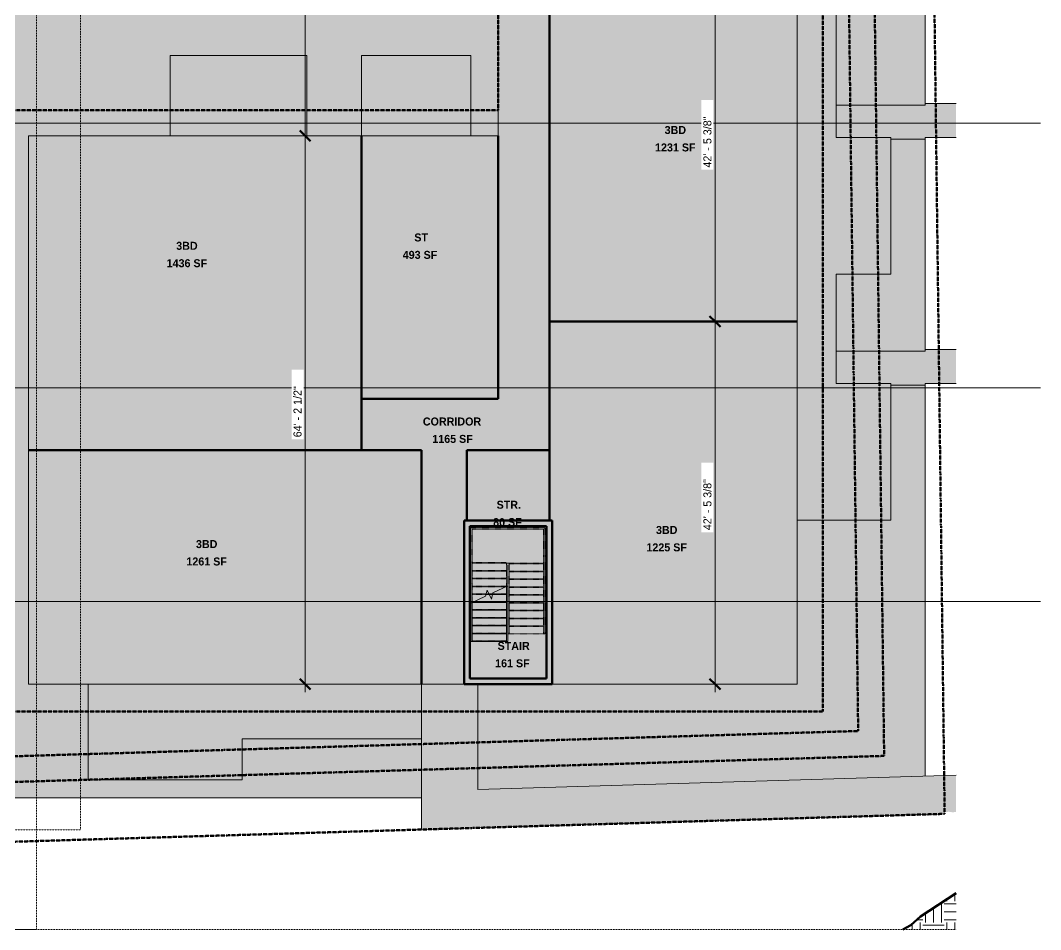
# Model space of a CAD drawing. Header units: inches. Extents: x -4294 to -464, y 9706 to 12475.
# Drawn here: x -1898 to -464, y 9706 to 10983 of the extents above; entities that cross this region are included whole.
import ezdxf

# ---------------------------------------------------------------- set-up
doc = ezdxf.new("R2010")
doc.units = ezdxf.units.IN
doc.header["$MEASUREMENT"] = 0
for name, pattern in [('Aligning Line 1_8_', [0.25, 0.125, -0.125]), ('Double Dash 3_8_', [1, 0.375, -0.125, 0.125, -0.125, 0.125, -0.125]), ('Grid Line 1_2_', [0.875, 0.5, -0.125, 0.125, -0.125]), ('Overhead 1_16_', [0.101562, 0.0625, -0.039062])]:
    doc.linetypes.add(name, pattern=pattern)
for name, color, linetype, lineweight in [('0-1', 7, 'Continuous', 5), ('0-5', 147, 'Aligning Line 1_8_', 9), ('A-ANNO-DIMS', 211, 'Continuous', 9), ('A-ANNO-DIMS-120', 211, 'Continuous', 9), ('A-AREA-1', 213, 'Continuous', 70), ('A-AREA-IDEN', 2, 'Continuous', 9), ('A-AREA-PATT-1', 50, 'Continuous', 9), ('A-FLOR-1', 10, 'Continuous', 5), ('A-FLOR-2', 133, 'Continuous', 13), ('A-FLOR-PATT-1', 31, 'Continuous', 9), ('A-WALL-1', 23, 'Continuous', 13), ('A-WALL-2', 253, 'Continuous', 50), ('C-PROP-LINE', 91, 'Double Dash 3_8_', 50), ('C-PROP-LINE-1', 250, 'Double Dash 3_8_', 50), ('C-TOPO', 7, 'Continuous', 9), ('C-TOPO-1', 251, 'Continuous', 9), ('C-TOPO-2', 250, 'Continuous', 50), ('G-ANNO-SYMB', 111, 'Aligning Line 1_8_', 9), ('G-ANNO-SYMB-1', 147, 'Aligning Line 1_8_', 9), ('S-GRID-1', 1, 'Grid Line 1_2_', 9), ('S-STRS-1', 8, 'Continuous', 9), ('S-STRS-2', 55, 'Continuous', 5), ('S-STRS-3', 53, 'Continuous', 9), ('S-STRS-4', 53, 'Overhead 1_16_', 9), ('S-STRS-MBND-1', 53, 'Overhead 1_16_', 9), ('S-STRS-MBND-2', 53, 'Continuous', 9)]:
    doc.layers.add(name, color=color, linetype=linetype, lineweight=lineweight)
doc.layers.add('A-AREA-PATT-2', color=7, linetype='Continuous', lineweight=9, transparency=1)
doc.layers.add('A-AREA-PATT-3', color=50, linetype='Continuous', lineweight=9, transparency=1)
doc.styles.add('Century Gothic', font='ufonts.com_century-gothic.ttf', dxfattribs={"height": 11.25})
doc.styles.add('Century Gothic_B', font='GOTHICB.TTF', dxfattribs={"height": 11.25})
doc.dimstyles.new('OD__1_8__Tol__', dxfattribs={"dimscale": 12, "dimtxt": 11.746893, "dimasz": 1.25, "dimexe": 0.9375, "dimexo": 0.625, "dimgap": 0.15625, "dimtad": 1, "dimdec": 3, "dimrnd": 0.125, "dimzin": 3, "dimdsep": 46, "dimlunit": 4, "dimtxsty": 'Century Gothic', "dimblk1": 'OBLIQUE', "dimblk2": 'OBLIQUE', "dimsah": 1, "dimcen": 0.09, "dimdle": 0.9375, "dimazin": 0, "dimtfac": 1, "dimtdec": 4, "dimtix": 1, "dimtmove": 0, "dimatfit": 3, "dimfxl": 1, "dimtvp": 1, "dimtfill": 1, "dimfrac": 2, "dimtolj": 1, "dimtzin": 0, "dimarcsym": 2})

# ---------------------------------------------------------------- blocks, each defined once
blk = doc.blocks.new('CTR - 2nd Phase_rvt-1-FLOOR PLAN - 1ST FLOOR')
at = {"layer": 'A-AREA-PATT-1'}
for points in [[(-1042.2, 10560.4), (-806.7, 10560.4), (-806.7, 11069.8), (-1154.7, 11069.8), (-1154.7, 10560.4)], [(-1870.5, 10379.8), (-1418.7, 10379.8), (-1418.7, 10821.5), (-1886.7, 10821.5), (-1886.7, 10379.8)], [(-1418.7, 10451.8), (-1226.7, 10451.8), (-1226.7, 10821.5), (-1418.7, 10821.5)], [(-1024.1, 10051), (-806.7, 10051), (-806.7, 10560.4), (-1154.7, 10560.4), (-1154.7, 10281), (-1150.7, 10281), (-1150.7, 10051), (-1145.6, 10051)], [(-1586.7, 10051), (-1334.3, 10051), (-1334.3, 10379.8), (-1886.7, 10379.8), (-1886.7, 10051), (-1732.9, 10051)]]:
    blk.add_hatch(color=256, dxfattribs=at).paths.add_polyline_path(points, flags=0)
at = {"layer": 'A-AREA-PATT-2'}
blk.add_hatch(color=256, dxfattribs=at).paths.add_polyline_path([(-1158.7, 10281), (-1154.7, 10281), (-1154.7, 10379.8), (-1270.7, 10379.8), (-1270.7, 10281), (-1244.6, 10281)], flags=0)
h = blk.add_hatch(color=256, dxfattribs=at)
h.paths.add_polyline_path([(-1210.3, 10059), (-1158.7, 10059), (-1158.7, 10273), (-1266.7, 10273), (-1266.7, 10059), (-1216.4, 10059)], flags=0)
h.paths.add_polyline_path([(-1262.8, 10110.8), (-1265.2, 10110.8), (-1265.2, 10164.7), (-1244.3, 10174.4), (-1242.1, 10183.2), (-1236.2, 10170.4), (-1234.1, 10179.2), (-1213.2, 10188.9), (-1213.2, 10110.8), (-1255.5, 10110.8)], flags=0)
at = {"layer": 'A-AREA-PATT-3'}
blk.add_hatch(color=256, dxfattribs=at).paths.add_polyline_path([(-1334.3, 10051), (-1274.7, 10051), (-1274.7, 10281), (-1270.7, 10281), (-1270.7, 10379.8), (-1154.7, 10379.8), (-1154.7, 11719), (-1270.7, 11719), (-1270.7, 11858.6), (-1274.7, 11858.6), (-1274.7, 11896.6), (-1350.3, 11896.6), (-1350.3, 11719), (-1466.7, 11719), (-1466.7, 11647), (-1322.7, 11647), (-1322.7, 11582.6), (-1226.7, 11582.6), (-1226.7, 10451.8), (-1418.7, 10451.8), (-1418.7, 10379.8), (-1334.3, 10379.8), (-1334.3, 10059)], flags=0)
at = {"layer": 'A-FLOR-1'}
h = blk.add_hatch(color=256, dxfattribs=at)
h.paths.add_polyline_path([(-1941.2, 9897.4), (-1933.3, 9897.4), (-1933.3, 12087.2), (-1886.7, 12087.2), (-1886.7, 12088.6), (-1941.2, 12088.6), (-1941.2, 10038.3)], flags=0)
h.paths.add_polyline_path([(-674.9, 10470.9), (-626.7, 10470.9), (-626.7, 10473.4), (-583.1, 10473.4), (-583.1, 10521.1), (-626.7, 10521.1), (-626.7, 10518.6), (-751.7, 10518.6), (-751.7, 10473.4), (-674.9, 10473.4)], flags=0)
h.paths.add_polyline_path([(-674.9, 10816.5), (-626.7, 10816.5), (-626.7, 10819), (-583.1, 10819), (-583.1, 10866.7), (-626.7, 10866.7), (-626.7, 10864.2), (-751.7, 10864.2), (-751.7, 10819), (-674.9, 10819)], flags=0)
h.paths.add_polyline_path([(-674.9, 11258.2), (-626.7, 11258.2), (-626.7, 11260.7), (-583.1, 11260.7), (-583.1, 11308.2), (-626.7, 11308.2), (-626.7, 11305.7), (-751.7, 11305.7), (-751.7, 11260.4), (-674.9, 11260.4)], flags=0)
h.paths.add_polyline_path([(-626.7, 11576.9), (-626.7, 11579.4), (-583.1, 11579.4), (-583.1, 11626.9), (-626.7, 11626.9), (-626.7, 11624.4), (-751.7, 11624.4), (-751.7, 11576.9), (-737.3, 11576.9)], flags=0)
h.paths.add_polyline_path([(-626.7, 12087.2), (-626.7, 12088.6), (-806.7, 12088.6), (-806.7, 12087.2), (-682.7, 12087.2)], flags=0)
h.paths.add_polyline_path([(-1424.7, 12088.6), (-1150.7, 12088.6), (-1150.7, 12136.6), (-1214.7, 12136.6), (-1214.7, 12160.6), (-1424.7, 12160.6), (-1424.7, 12114.2)], flags=0)
at = {"layer": 'A-FLOR-PATT-1'}
h = blk.add_hatch(dxfattribs=at)
h.set_pattern_fill('FP_1', color=256, style=0, pattern_type=2)
h.set_pattern_definition([(180, (-1614.513, 9909.789), (-5e-16, -4), []), (270, (-1614.513, 9909.789), (8, -8), [4, -28]), (270, (-1630.513, 9905.789), (8, -8), [4, -28])])
h.paths.add_polyline_path([(-1586.7, 9916.4), (-1586.7, 9974.2), (-1334.3, 9974.2), (-1334.3, 10051), (-1802.7, 10051), (-1802.7, 9916.4)], flags=0)
h.paths.add_polyline_path([(-780, 10281.4), (-674.9, 10281.4), (-674.9, 10473.4), (-751.7, 10473.4), (-751.7, 10627), (-674.9, 10627), (-674.9, 10819), (-751.7, 10819), (-751.7, 11068.4), (-674.9, 11068.4), (-674.9, 11260.4), (-751.7, 11260.4), (-751.7, 11627.2), (-674.9, 11627.2), (-674.9, 11819.2), (-806.7, 11819.2), (-806.7, 10281.4), (-790.2, 10281.4)], flags=0)
h.paths.add_polyline_path([(-1265.1, 10821.5), (-1265.1, 10934.2), (-1418.7, 10934.2), (-1418.7, 10821.5)], flags=0)
h.paths.add_polyline_path([(-1687.5, 10821.5), (-1495.5, 10821.5), (-1495.5, 10934.2), (-1687.5, 10934.2)], flags=0)
h.paths.add_polyline_path([(-1465.1, 11164.6), (-1322.7, 11164.6), (-1322.7, 11277.3), (-1514.7, 11277.3), (-1514.7, 11164.6)], flags=0)
h.paths.add_polyline_path([(-1685.6, 12088.6), (-1551.9, 12088.6), (-1551.9, 12220.4), (-1743.9, 12220.4), (-1743.9, 12143.6), (-1791.9, 12143.6), (-1791.9, 12088.6)], flags=0)
h.paths.add_polyline_path([(-682.7, 12088.6), (-682.7, 12220.4), (-874.7, 12220.4), (-874.7, 12088.6), (-806.7, 12088.6)], flags=0)
h = blk.add_hatch(dxfattribs=at)
h.set_pattern_fill('FP_2', color=256, style=0, pattern_type=2)
h.set_pattern_definition([(0, (0, 0), (19.2, 4.8), [1.584, -12.816, 1.584, -12.816, -76.8]), (0, (0, 0), (19.2, 4.8), [-28.8, 1.584, -27.216, 1.584, -12.816, -33.6]), (0, (0, 0), (19.2, 4.8), [-72, 1.584, -8.016, 1.584, -22.416]), (120, (7.2, 2.4), (-13.756922, 14.2276878), [1.584, -12.816, 1.584, -12.816, -76.8]), (120, (7.2, 2.4), (-13.756922, 14.2276878), [-28.8, 1.584, -27.216, 1.584, -12.816, -33.6]), (120, (7.2, 2.4), (-13.756922, 14.2276878), [-72, 1.584, -8.016, 1.584, -22.416]), (240, (9.6, 12), (-5.443078, -19.0276878), [1.584, -12.816, 1.584, -12.816, -76.8]), (240, (9.6, 12), (-5.443078, -19.0276878), [-28.8, 1.584, -27.216, 1.584, -12.816, -33.6]), (240, (9.6, 12), (-5.443078, -19.0276878), [-72, 1.584, -8.016, 1.584, -22.416])])
h.paths.add_polyline_path([(-1724.6, 9891.2), (-1334.3, 9891.2), (-1334.3, 9974.2), (-1586.7, 9974.2), (-1586.7, 9916.4), (-1802.7, 9916.4), (-1802.7, 10051), (-1886.7, 10051), (-1886.7, 10821.5), (-1687.5, 10821.5), (-1687.5, 10934.2), (-1495.5, 10934.2), (-1495.5, 10821.5), (-1418.7, 10821.5), (-1418.7, 10934.2), (-1265.1, 10934.2), (-1265.1, 10821.5), (-1226.7, 10821.5), (-1226.7, 11277.3), (-1322.7, 11277.3), (-1322.7, 11164.6), (-1514.7, 11164.6), (-1514.7, 11277.3), (-1886.7, 11277.3), (-1886.7, 12087.2), (-1933.3, 12087.2), (-1933.3, 9891.2), (-1906.2, 9891.2)], flags=0)
h.paths.add_polyline_path([(-1255.5, 9903.1), (-626.7, 9922), (-626.7, 10470.9), (-674.9, 10470.9), (-674.9, 10281.4), (-806.7, 10281.4), (-806.7, 10051), (-1255.5, 10051), (-1255.5, 9923.4)], flags=0)
h.paths.add_polyline_path([(-626.7, 10518.6), (-626.7, 10816.5), (-674.9, 10816.5), (-674.9, 10627), (-751.7, 10627), (-751.7, 10518.6), (-629.6, 10518.6)], flags=0)
h.paths.add_polyline_path([(-626.7, 10864.2), (-626.7, 11258.2), (-674.9, 11258.2), (-674.9, 11068.4), (-751.7, 11068.4), (-751.7, 10864.2), (-628.5, 10864.2)], flags=0)
h.paths.add_polyline_path([(-626.7, 11305.7), (-626.7, 11576.9), (-751.7, 11576.9), (-751.7, 11305.7), (-670.1, 11305.7)], flags=0)
h.paths.add_polyline_path([(-626.7, 11624.4), (-626.7, 12087.2), (-806.7, 12087.2), (-806.7, 11819.2), (-674.9, 11819.2), (-674.9, 11627.2), (-751.7, 11627.2), (-751.7, 11624.4), (-673, 11624.4)], flags=0)
h = blk.add_hatch(dxfattribs=at)
h.set_pattern_fill('FP_6', color=256, style=0, pattern_type=2)
h.set_pattern_definition([(50, (0, 0), (34.4287, -3.01202), [3.6, -39.6]), (355, (0, 0), (-6.6596, 36.10481), [2.88, -31.68]), (100.451, (2.87, -0.25), (27.76876, 33.0931), [3.06, -33.655]), (46.184, (0, 9.6), (51.22752, -7.94535), [5.4, -59.4]), (96.636, (4.27, 8.94), (44.86319, 46.7577), [4.589, -50.482]), (351.184, (0, 9.6), (44.86417, 46.75745), [4.32, -47.52]), (21, (4.8, 7.2), (28.65176, -19.325734), [3.6, -39.6]), (326, (4.8, 7.2), (11.67934, 34.80662), [2.88, -31.68]), (71.451, (7.188, 5.59), (40.33096, 15.48132), [3.06, -33.655]), (37.5, (0, 0), (0.583112, 15.978979), [1.584, -29.712, 1.584, -30.576, -31.8]), (37.5, (0, 0), (0.583112, 15.978979), [-63.456, 1.584, -30.216]), (7.5, (0, 0), (12.62689, 18.932107), [1.584, -16.752, 1.584, -28.992, -12.12]), (7.5, (0, 0), (12.62689, 18.932107), [-48.912, 1.584, -10.536]), (327.5, (-10.704, 0), (25.622992, -1.0828), [1.584, -10.416, 1.584, -35.856, -49.68]), (327.5, (-10.704, 0), (25.622992, -1.0828), [-49.44, 1.584, -48.096]), (317.5, (-15.504, 0), (27.99243, 4.80496), [1.584, -14.016, 1.584, -23.28, -35.28]), (317.5, (-15.504, 0), (27.99243, 4.80496), [-40.464, 1.584, -33.696])])
h.paths.add_polyline_path([(-1334.3, 9846.7), (-609.1, 9868.5), (-593.9, 9871.8), (-587.4, 9870.9), (-583.1, 9871.7), (-583.1, 9923.3), (-1255.5, 9903.1), (-1255.5, 10051), (-1334.3, 10051), (-1334.3, 9849)], flags=0)
at = {"layer": 'A-WALL-1'}
for points in [[(-1266.7, 10059), (-1266.7, 10281), (-1274.7, 10281), (-1274.7, 10059)], [(-1255.5, 10273), (-1150.7, 10273), (-1150.7, 10281), (-1266.7, 10281), (-1266.7, 10273)], [(-1158.7, 10059), (-1150.7, 10059), (-1150.7, 10273), (-1158.7, 10273), (-1158.7, 10126.1)], [(-1266.7, 10051), (-1150.7, 10051), (-1150.7, 10059), (-1274.7, 10059), (-1274.7, 10051)]]:
    blk.add_hatch(color=256, dxfattribs=at).paths.add_polyline_path(points, flags=0)
at = {"layer": 'S-STRS-1'}
blk.add_hatch(color=256, dxfattribs=at).paths.add_polyline_path([(-1265.2, 10110.8), (-1263.2, 10110.8), (-1263.2, 10165.6), (-1265.2, 10164.7), (-1265.2, 10121.8)], flags=0)
at = {"layer": 'S-STRS-2'}
h = blk.add_hatch(color=256, dxfattribs=at)
h.paths.add_polyline_path([(-1215.2, 10176.8), (-1215.2, 10187.8), (-1215.6, 10187.8), (-1234.1, 10179.2), (-1234.6, 10176.8), (-1234.1, 10176.8)], flags=0)
h.paths.add_polyline_path([(-1243.7, 10176.8), (-1239.2, 10176.8), (-1242.1, 10183.2)], flags=0)
for points in [[(-1215.2, 10187.8), (-1215.2, 10188), (-1215.6, 10187.8)], [(-1213.2, 10110.8), (-1213.2, 10188.9), (-1215.2, 10188), (-1215.2, 10110.8)], [(-1215.2, 10154.8), (-1215.2, 10165.8), (-1262.8, 10165.8), (-1263.2, 10165.6), (-1263.2, 10154.8), (-1244.6, 10154.8)], [(-1215.2, 10165.8), (-1215.2, 10176.8), (-1234.6, 10176.8), (-1236.2, 10170.4), (-1239.2, 10176.8), (-1243.7, 10176.8), (-1244.3, 10174.4), (-1262.8, 10165.8), (-1236.2, 10165.8)], [(-1244.6, 10143.8), (-1215.2, 10143.8), (-1215.2, 10154.8), (-1263.2, 10154.8), (-1263.2, 10143.8), (-1255.5, 10143.8)], [(-1244.6, 10132.8), (-1215.2, 10132.8), (-1215.2, 10143.8), (-1263.2, 10143.8), (-1263.2, 10132.8), (-1255.5, 10132.8)], [(-1244.6, 10121.8), (-1215.2, 10121.8), (-1215.2, 10132.8), (-1263.2, 10132.8), (-1263.2, 10121.8), (-1255.5, 10121.8)], [(-1255.5, 10110.8), (-1215.2, 10110.8), (-1215.2, 10121.8), (-1263.2, 10121.8), (-1263.2, 10110.8), (-1262.8, 10110.8)]]:
    blk.add_hatch(color=256, dxfattribs=at).paths.add_polyline_path(points, flags=0)
at = {"layer": 'A-AREA-1'}
for p, q in [((-1154.7, 10480.6), (-1154.7, 11032.6)), ((-1418.7, 10379.8), (-1418.7, 10821.5)), ((-1226.7, 10821.5), (-1226.7, 10451.8)), ((-806.7, 10560.4), (-1154.7, 10560.4)), ((-1154.7, 10281), (-1154.7, 10480.6)), ((-1226.7, 10451.8), (-1418.7, 10451.8)), ((-1886.7, 10379.8), (-1334.3, 10379.8)), ((-1334.3, 10379.8), (-1334.3, 10051)), ((-1270.7, 10281), (-1270.7, 10379.8)), ((-1270.7, 10379.8), (-1154.7, 10379.8))]:
    blk.add_line(p, q, dxfattribs=at)
at = {"layer": 'A-FLOR-2'}
for p, q in [((-806.7, 11819.2), (-806.7, 10281.4)), ((-1226.7, 10821.5), (-1226.7, 11277.3)), ((-626.7, 10864.2), (-626.7, 11258.2)), ((-751.7, 10819), (-751.7, 11068.4)), ((-1495.5, 10934.2), (-1687.5, 10934.2)), ((-1687.5, 10934.2), (-1687.5, 10821.5)), ((-1495.5, 10821.5), (-1495.5, 10934.2)), ((-1265.1, 10934.2), (-1418.7, 10934.2)), ((-1418.7, 10934.2), (-1418.7, 10821.5)), ((-1265.1, 10821.5), (-1265.1, 10934.2)), ((-751.7, 10864.2), (-626.7, 10864.2)), ((-583.1, 10866.7), (-626.7, 10866.7)), ((-1886.7, 10821.5), (-1687.5, 10821.5)), ((-1886.7, 10051), (-1886.7, 10821.5)), ((-1687.5, 10821.5), (-1495.5, 10821.5)), ((-1495.5, 10821.5), (-1418.7, 10821.5)), ((-1418.7, 10821.5), (-1265.1, 10821.5)), ((-1265.1, 10821.5), (-1226.7, 10821.5)), ((-674.9, 10819), (-751.7, 10819)), ((-674.9, 10627), (-674.9, 10819)), ((-626.7, 10816.5), (-674.9, 10816.5)), ((-626.7, 10816.5), (-626.7, 10819)), ((-626.7, 10819), (-583.1, 10819)), ((-626.7, 10518.6), (-626.7, 10816.5)), ((-751.7, 10473.4), (-751.7, 10627)), ((-751.7, 10627), (-674.9, 10627)), ((-751.7, 10518.6), (-626.7, 10518.6)), ((-583.1, 10521.1), (-626.7, 10521.1)), ((-674.9, 10473.4), (-751.7, 10473.4)), ((-674.9, 10281.4), (-674.9, 10473.4)), ((-626.7, 10470.9), (-674.9, 10470.9)), ((-626.7, 10470.9), (-626.7, 10473.4)), ((-626.7, 10473.4), (-583.1, 10473.4)), ((-626.7, 9922), (-626.7, 10470.9)), ((-806.7, 10281.4), (-674.9, 10281.4)), ((-806.7, 10281.4), (-806.7, 10051)), ((-1802.7, 10051), (-1886.7, 10051)), ((-1334.3, 10051), (-1802.7, 10051)), ((-1802.7, 10051), (-1802.7, 9916.4)), ((-1334.3, 9974.2), (-1334.3, 10051)), ((-1274.7, 10051), (-1334.3, 10051)), ((-1334.3, 10051), (-1334.3, 9846.7)), ((-1255.5, 9903.1), (-1255.5, 10051)), ((-806.7, 10051), (-1150.7, 10051)), ((-1586.7, 9916.4), (-1586.7, 9974.2)), ((-1586.7, 9974.2), (-1334.3, 9974.2)), ((-583.1, 9923.3), (-1255.5, 9903.1)), ((-1802.7, 9916.4), (-1586.7, 9916.4)), ((-1933.3, 9891.2), (-1334.3, 9891.2)), ((-1334.3, 9846.7), (-609.1, 9868.5))]:
    blk.add_line(p, q, dxfattribs=at)
at = {"layer": 'A-WALL-2'}
for p, q in [((-1274.7, 10281), (-1274.7, 10059)), ((-1266.7, 10281), (-1274.7, 10281)), ((-1150.7, 10281), (-1266.7, 10281)), ((-1150.7, 10273), (-1150.7, 10281)), ((-1266.7, 10059), (-1266.7, 10273)), ((-1266.7, 10273), (-1158.7, 10273)), ((-1158.7, 10273), (-1158.7, 10059)), ((-1150.7, 10059), (-1150.7, 10273)), ((-1274.7, 10059), (-1274.7, 10051)), ((-1274.7, 10051), (-1150.7, 10051)), ((-1158.7, 10059), (-1266.7, 10059)), ((-1150.7, 10051), (-1150.7, 10059))]:
    blk.add_line(p, q, dxfattribs=at)
at = {"layer": 'S-STRS-3'}
for p, q in [((-1215.6, 10187.8), (-1215.2, 10187.8)), ((-1215.2, 10187.8), (-1215.2, 10188)), ((-1215.2, 10176.8), (-1215.2, 10187.8)), ((-1213.2, 10110.8), (-1213.2, 10188.9)), ((-1265.2, 10110.8), (-1265.2, 10164.7)), ((-1263.2, 10154.8), (-1263.2, 10165.6)), ((-1262.8, 10165.8), (-1215.2, 10165.8)), ((-1243.7, 10176.8), (-1239.2, 10176.8)), ((-1234.6, 10176.8), (-1215.2, 10176.8)), ((-1215.2, 10165.8), (-1215.2, 10176.8)), ((-1215.2, 10154.8), (-1215.2, 10165.8)), ((-1263.2, 10143.8), (-1263.2, 10154.8)), ((-1263.2, 10154.8), (-1215.2, 10154.8)), ((-1215.2, 10143.8), (-1215.2, 10154.8)), ((-1263.2, 10132.8), (-1263.2, 10143.8)), ((-1263.2, 10143.8), (-1215.2, 10143.8)), ((-1215.2, 10132.8), (-1215.2, 10143.8)), ((-1263.2, 10121.8), (-1263.2, 10132.8)), ((-1263.2, 10132.8), (-1215.2, 10132.8)), ((-1263.2, 10110.8), (-1263.2, 10121.8)), ((-1263.2, 10121.8), (-1215.2, 10121.8)), ((-1215.2, 10121.8), (-1215.2, 10132.8)), ((-1215.2, 10110.8), (-1215.2, 10121.8)), ((-1265.2, 10110.8), (-1263.2, 10110.8)), ((-1263.2, 10110.8), (-1215.2, 10110.8)), ((-1215.2, 10110.8), (-1213.2, 10110.8))]:
    blk.add_line(p, q, dxfattribs=at)
at = {"layer": 'S-STRS-4'}
for p, q in [((-1260.6, 10166.8), (-1215.2, 10166.8)), ((-1243.4, 10177.8), (-1239.6, 10177.8)), ((-1234.4, 10177.8), (-1215.2, 10177.8)), ((-1263.2, 10155.8), (-1215.2, 10155.8)), ((-1263.2, 10144.8), (-1215.2, 10144.8)), ((-1263.2, 10133.8), (-1215.2, 10133.8)), ((-1263.2, 10122.8), (-1215.2, 10122.8)), ((-1263.2, 10111.8), (-1215.2, 10111.8))]:
    blk.add_line(p, q, dxfattribs=at)
at = {"layer": 'S-STRS-MBND-1'}
for p, q in [((-1161.2, 10270.8), (-1265.2, 10270.8)), ((-1265.2, 10270.8), (-1265.2, 10222.8)), ((-1163.2, 10268.8), (-1263.2, 10268.8)), ((-1263.2, 10268.8), (-1263.2, 10222.8)), ((-1163.2, 10229.8), (-1163.2, 10268.8)), ((-1161.2, 10229.8), (-1161.2, 10270.8)), ((-1265.2, 10164.7), (-1265.2, 10222.8)), ((-1263.2, 10165.6), (-1263.2, 10222.8)), ((-1163.2, 10229.8), (-1163.2, 10121.8)), ((-1161.2, 10229.8), (-1161.2, 10121.8)), ((-1263.2, 10221.8), (-1215.2, 10221.8)), ((-1263.2, 10220.8), (-1215.2, 10220.8)), ((-1263.2, 10210.8), (-1215.2, 10210.8)), ((-1263.2, 10209.8), (-1215.2, 10209.8)), ((-1215.2, 10220.8), (-1215.2, 10218.8)), ((-1215.2, 10220.8), (-1213.2, 10220.8)), ((-1215.2, 10218.8), (-1215.2, 10220.8)), ((-1215.2, 10188), (-1215.2, 10218.8)), ((-1211.2, 10220.8), (-1213.2, 10220.8)), ((-1213.2, 10218.8), (-1213.2, 10121.8)), ((-1213.2, 10188.9), (-1213.2, 10218.8)), ((-1211.2, 10220.8), (-1211.2, 10121.8)), ((-1163.2, 10220.8), (-1211.2, 10220.8)), ((-1163.2, 10219.8), (-1211.2, 10219.8)), ((-1163.2, 10209.8), (-1211.2, 10209.8)), ((-1163.2, 10208.8), (-1211.2, 10208.8)), ((-1263.2, 10199.8), (-1215.2, 10199.8)), ((-1263.2, 10198.8), (-1215.2, 10198.8)), ((-1163.2, 10198.8), (-1211.2, 10198.8)), ((-1163.2, 10197.8), (-1211.2, 10197.8)), ((-1263.2, 10188.8), (-1215.2, 10188.8)), ((-1263.2, 10187.8), (-1215.6, 10187.8)), ((-1163.2, 10187.8), (-1211.2, 10187.8)), ((-1163.2, 10186.8), (-1211.2, 10186.8)), ((-1263.2, 10177.8), (-1243.4, 10177.8)), ((-1263.2, 10176.8), (-1243.7, 10176.8)), ((-1263.2, 10166.8), (-1260.6, 10166.8)), ((-1263.2, 10165.8), (-1262.8, 10165.8)), ((-1239.6, 10177.8), (-1234.4, 10177.8)), ((-1239.2, 10176.8), (-1234.6, 10176.8)), ((-1163.2, 10176.8), (-1211.2, 10176.8)), ((-1163.2, 10175.8), (-1211.2, 10175.8)), ((-1163.2, 10165.8), (-1211.2, 10165.8)), ((-1163.2, 10164.8), (-1211.2, 10164.8)), ((-1163.2, 10154.8), (-1211.2, 10154.8)), ((-1163.2, 10153.8), (-1211.2, 10153.8)), ((-1163.2, 10143.8), (-1211.2, 10143.8)), ((-1163.2, 10142.8), (-1211.2, 10142.8)), ((-1213.2, 10121.8), (-1211.2, 10121.8)), ((-1163.2, 10132.8), (-1211.2, 10132.8)), ((-1163.2, 10131.8), (-1211.2, 10131.8)), ((-1163.2, 10121.8), (-1211.2, 10121.8)), ((-1163.2, 10121.8), (-1161.2, 10121.8))]:
    blk.add_line(p, q, dxfattribs=at)
at = {"layer": 'S-STRS-MBND-2'}
for p, q in [((-1242.1, 10183.2), (-1244.3, 10174.4)), ((-1236.2, 10170.4), (-1242.1, 10183.2)), ((-1234.1, 10179.2), (-1236.2, 10170.4)), ((-1213.2, 10188.9), (-1234.1, 10179.2)), ((-1244.3, 10174.4), (-1265.2, 10164.7))]:
    blk.add_line(p, q, dxfattribs=at)
blk = doc.blocks.new('CTR - 1st Phase - Unit Layouts_rvt-1-FLOOR PLAN - 1ST FLOOR')
at = {"layer": 'G-ANNO-SYMB-1'}
for p, q in [((-1813.5, 12240.7), (-1813.5, 9846.3)), ((-1813.5, 9846.3), (-4009.5, 9846.3))]:
    blk.add_line(p, q, dxfattribs=at)
blk = doc.blocks.new('CTR  - Topography_rvt-1-FLOOR PLAN - 1ST FLOOR')
at = {"layer": 'C-TOPO-1'}
h = blk.add_hatch(dxfattribs=at)
h.set_pattern_fill('FP_8', color=256, style=0, pattern_type=2)
h.set_pattern_definition([(0, (0, 0), (30, 30), [30, -30]), (0, (0, 11.25), (30, 30), [30, -30]), (0, (0, 22.5), (30, 30), [30, -30]), (90, (3.75, 26.25), (-30, 30), [30, -30]), (90, (15, 26.25), (-30, 30), [30, -30]), (90, (26.25, 26.25), (-30, 30), [30, -30])])
h.paths.add_polyline_path([(-626.7, 9706.2), (-583.1, 9706.2), (-583.1, 9757.5), (-633.2, 9724.5), (-647, 9712.5), (-657.9, 9706.2), (-640.1, 9706.2)], flags=0)
at = {"layer": 'C-TOPO'}
for p, q in [((-583.1, 9757.5), (-633.2, 9724.5)), ((-633.2, 9724.5), (-647, 9712.5)), ((-647, 9712.5), (-657.9, 9706.2))]:
    blk.add_line(p, q, dxfattribs=at)
at = {"layer": 'C-TOPO-2'}
for p, q in [((-633.2, 9724.5), (-583.1, 9757.5)), ((-647, 9712.5), (-633.2, 9724.5)), ((-657.9, 9706.2), (-647, 9712.5))]:
    blk.add_line(p, q, dxfattribs=at)
blk = doc.blocks.new('Family - ___-1878357-FLOOR PLAN - 1ST FLOOR')
at = {"layer": 'C-PROP-LINE-1'}
for p, q in [((-629.6, 12268.7), (-599.3, 9868.8)), ((-712.5, 12184.7), (-684.3, 9950.2)), ((-747.8, 12124.7), (-720.8, 9985.2)), ((-3867.1, 9891), (-720.8, 9985.2)), ((-3927.1, 9853.2), (-684.3, 9950.2)), ((-3987, 9767.3), (-599.3, 9868.8))]:
    blk.add_line(p, q, dxfattribs=at)
blk = doc.blocks.new('CTR - 1st Phase - Shell_rvt-1-FLOOR PLAN - 1ST FLOOR')
at = {"layer": 'G-ANNO-SYMB-1'}
blk.add_line((-583.1, 9706.2), (-4111.3, 9706.2), dxfattribs=at)
at = {"layer": 'S-GRID-1'}
for p, q in [((-464.5, 10839.2), (-4232.2, 10839.2)), ((-464.5, 10467.2), (-4232.2, 10467.2)), ((-464.5, 10167.2), (-4232.2, 10167.2))]:
    blk.add_line(p, q, dxfattribs=at)
at = {"layer": '0-5'}
blk.add_blockref('Family - ___-1878357-FLOOR PLAN - 1ST FLOOR', (0, 0), dxfattribs=at)
blk = doc.blocks.new('Family - ___-1869111-FLOOR PLAN - 1ST FLOOR')
at = {"layer": 'C-PROP-LINE'}
for p, q in [((-1922.7, 11241.4), (-1922.7, 12124.6)), ((-1922.7, 12124.6), (-770.7, 12124.6)), ((-770.7, 10012.6), (-770.7, 12124.6)), ((-1922.7, 11241.4), (-1226.7, 11241.4)), ((-1226.7, 11241.4), (-1226.7, 10857.4)), ((-1922.7, 10012.6), (-1922.7, 10857.4)), ((-1922.7, 10857.4), (-1226.7, 10857.4)), ((-1922.7, 10012.6), (-770.7, 10012.6))]:
    blk.add_line(p, q, dxfattribs=at)
blk = doc.blocks.new('DIMBLOCK2-FLOOR PLAN - 1ST FLOOR')
at = {"layer": 'A-ANNO-DIMS-120'}
for p, q in [((-918.9, 11069.8), (-933.3, 11069.8)), ((-922, 11069.8), (-922, 10560.4)), ((-922, 11069.8), (-918.9, 11069.8)), ((-918.9, 10560.4), (-933.3, 10560.4)), ((-922, 10560.4), (-918.9, 10560.4))]:
    blk.add_line(p, q, dxfattribs=at)
at = {"layer": 'A-ANNO-DIMS-120', "lineweight": 50}
for p, q in [((-922, 11069.8), (-929.5, 11077.3)), ((-922, 11069.8), (-914.5, 11062.3)), ((-922, 10560.4), (-929.5, 10567.9)), ((-922, 10560.4), (-914.5, 10552.9))]:
    blk.add_line(p, q, dxfattribs=at)
at = {"layer": 'A-ANNO-DIMS-120', "color": 0, "insert": (-938.3, 10776.7), "char_height": 11.25, "width": 92.185, "attachment_point": 1, "rotation": 90, "line_spacing_factor": 0.984502, "style": 'Century Gothic', "bg_fill": 3, "box_fill_scale": 1.25, "bg_fill_color": 256, "bg_fill_true_color": 13158600, "bg_fill_transparency": 0}
blk.add_mtext('42\' - 5 3/8"', dxfattribs=at)
blk = doc.blocks.new('_Oblique')
at = {"color": 0, "linetype": 'ByBlock', "lineweight": -2}
blk.add_line((-0.5, -0.5), (0.5, 0.5), dxfattribs=at)
blk = doc.blocks.new('DIMBLOCK3-FLOOR PLAN - 1ST FLOOR')
at = {"layer": 'A-ANNO-DIMS-120', "lineweight": 50}
for p, q in [((-922, 10560.4), (-929.5, 10567.9)), ((-922, 10560.4), (-914.5, 10552.9)), ((-922, 10051), (-929.5, 10058.5)), ((-922, 10051), (-914.5, 10043.5))]:
    blk.add_line(p, q, dxfattribs=at)
at = {"layer": 'A-ANNO-DIMS-120'}
for p, q in [((-918.9, 10560.4), (-933.3, 10560.4)), ((-922, 10560.4), (-922, 10039.7)), ((-922, 10560.4), (-918.9, 10560.4)), ((-918.9, 10051), (-933.3, 10051)), ((-922, 10051), (-918.9, 10051))]:
    blk.add_line(p, q, dxfattribs=at)
at = {"layer": 'A-ANNO-DIMS-120', "color": 0, "insert": (-938.3, 10267.3), "char_height": 11.25, "width": 92.185, "attachment_point": 1, "rotation": 90, "line_spacing_factor": 0.984502, "style": 'Century Gothic', "bg_fill": 3, "box_fill_scale": 1.25, "bg_fill_color": 256, "bg_fill_true_color": 13158600, "bg_fill_transparency": 0}
blk.add_mtext('42\' - 5 3/8"', dxfattribs=at)
blk = doc.blocks.new('DIMBLOCK9-FLOOR PLAN - 1ST FLOOR')
at = {"layer": 'A-ANNO-DIMS-120', "lineweight": 50}
for p, q in [((-1498, 11277.3), (-1505.5, 11284.8)), ((-1498, 11277.3), (-1490.5, 11269.8)), ((-1498, 10821.5), (-1505.5, 10829)), ((-1498, 10821.5), (-1490.5, 10814))]:
    blk.add_line(p, q, dxfattribs=at)
at = {"layer": 'A-ANNO-DIMS-120'}
for p, q in [((-1494.8, 11277.3), (-1509.2, 11277.3)), ((-1498, 11277.3), (-1498, 10821.5)), ((-1498, 11277.3), (-1494.8, 11277.3)), ((-1494.8, 10821.5), (-1509.2, 10821.5)), ((-1498, 10821.5), (-1494.8, 10821.5))]:
    blk.add_line(p, q, dxfattribs=at)
at = {"layer": 'A-ANNO-DIMS-120', "color": 0, "insert": (-1514.3, 11006.6), "char_height": 11.25, "width": 102.701, "attachment_point": 1, "rotation": 90, "line_spacing_factor": 0.984502, "style": 'Century Gothic', "bg_fill": 3, "box_fill_scale": 1.25, "bg_fill_color": 256, "bg_fill_true_color": 13158600, "bg_fill_transparency": 0}
blk.add_mtext('37\' - 11 3/4"', dxfattribs=at)
blk = doc.blocks.new('DIMBLOCK10-FLOOR PLAN - 1ST FLOOR')
at = {"layer": 'A-ANNO-DIMS-120', "lineweight": 50}
for p, q in [((-1498, 10821.5), (-1505.5, 10829)), ((-1498, 10821.5), (-1490.5, 10814)), ((-1498, 10051), (-1505.5, 10058.5)), ((-1498, 10051), (-1490.5, 10043.5))]:
    blk.add_line(p, q, dxfattribs=at)
at = {"layer": 'A-ANNO-DIMS-120'}
for p, q in [((-1494.8, 10821.5), (-1509.2, 10821.5)), ((-1498, 10821.5), (-1498, 10039.7)), ((-1498, 10821.5), (-1494.8, 10821.5)), ((-1494.8, 10051), (-1509.2, 10051)), ((-1498, 10051), (-1494.8, 10051))]:
    blk.add_line(p, q, dxfattribs=at)
at = {"layer": 'A-ANNO-DIMS-120', "color": 0, "insert": (-1514.3, 10397.8), "char_height": 11.25, "width": 92.185, "attachment_point": 1, "rotation": 90, "line_spacing_factor": 0.984502, "style": 'Century Gothic', "bg_fill": 3, "box_fill_scale": 1.25, "bg_fill_color": 256, "bg_fill_true_color": 13158600, "bg_fill_transparency": 0}
blk.add_mtext('64\' - 2 1/2"', dxfattribs=at)

msp = doc.modelspace()

# ---------------------------------------------------------------- linework, layer by layer
at = {"layer": 'G-ANNO-SYMB'}
msp.add_line((-1875.4984, 9706.2403), (-4111.3195, 9706.2403), dxfattribs=at)

# ---------------------------------------------------------------- block references
at = {"layer": '0-1'}
msp.add_blockref('CTR - 2nd Phase_rvt-1-FLOOR PLAN - 1ST FLOOR', (0, 0), dxfattribs=at)

# ---------------------------------------------------------------- next in the draw order: linework, layer by layer
at = {"layer": 'G-ANNO-SYMB'}
msp.add_line((-1875.4984, 12363.358), (-1875.4984, 9706.2403), dxfattribs=at)

# ---------------------------------------------------------------- next in the draw order: block references
at = {"layer": '0-1'}
for name in ['CTR - 1st Phase - Shell_rvt-1-FLOOR PLAN - 1ST FLOOR', 'CTR  - Topography_rvt-1-FLOOR PLAN - 1ST FLOOR', 'CTR - 1st Phase - Unit Layouts_rvt-1-FLOOR PLAN - 1ST FLOOR']:
    msp.add_blockref(name, (0, 0), dxfattribs=at)
at = {"layer": 'C-PROP-LINE'}
msp.add_blockref('Family - ___-1869111-FLOOR PLAN - 1ST FLOOR', (0, 0), dxfattribs=at)

# ---------------------------------------------------------------- next in the draw order: texts
at = {"layer": 'A-AREA-IDEN', "char_height": 11.25, "attachment_point": 1, "style": 'Century Gothic_B'}
for s, insert, width in [('3BD', (-992.7886, 10835.0866), 35.98125), ('1231 SF', (-1006.2296, 10810.629), 68.55375), ('ST', (-1344.5589, 10684.1619), 18.18), ('3BD', (-1679.1385, 10672.433), 35.98125), ('493 SF', (-1360.8109, 10659.7043), 57.57), ('1436 SF', (-1692.5795, 10647.9754), 68.55375), ('CORRIDOR', (-1332.5172, 10425.6078), 100.7475), ('1165 SF', (-1319.2417, 10401.1502), 68.55375), ('STR.', (-1228.9148, 10308.6527), 34.845), ('80 SF', (-1233.7574, 10284.1951), 46.58625), ('3BD', (-1004.9126, 10273.242), 35.98125), ('3BD', (-1651.3839, 10253.4008), 35.98125), ('1225 SF', (-1018.3536, 10248.7844), 68.55375), ('1261 SF', (-1664.8249, 10228.9432), 68.55375), ('STAIR', (-1227.5407, 10110.3912), 49.2375), ('161 SF', (-1230.9659, 10085.9336), 57.57)]:
    msp.add_mtext(s, dxfattribs=dict(at, insert=insert, width=width))

# ---------------------------------------------------------------- next in the draw order: dimensions: what is measured, and where the dimension line sits
at = {"layer": 'A-ANNO-DIMS'}
for base, p1, p2, override, picture, middle in [((-1497.9562, 10821.4894), (-1487.3496, 11277.2894), (-1487.3496, 10821.4894), {"dimpost": '<>', "dimfxl": 455.8}, 'DIMBLOCK9-FLOOR PLAN - 1ST FLOOR', (-1506.3625, 11049.3894)), ((-922.0006, 10560.3894), (-911.394, 11069.7894), (-911.394, 10560.3894), {"dimpost": '<>', "dimfxl": 509.4}, 'DIMBLOCK2-FLOOR PLAN - 1ST FLOOR', (-930.4069, 10815.0894))]:
    dim = msp.add_linear_dim(base=base, p1=p1, p2=p2, angle=90, dimstyle='OD__1_8__Tol__', override=override, dxfattribs=at)
    dim.commit()
    dim.dimension.update_dxf_attribs({"geometry": picture, "text_midpoint": middle})

# ---------------------------------------------------------------- next in the draw order: dimensions: what is measured, and where the dimension line sits
for base, p1, p2, override, picture, middle in [((-1497.9562, 10050.9894), (-1487.3496, 10821.4894), (-1487.3496, 10050.9894), {"dimpost": '<>', "dimfxl": 770.5}, 'DIMBLOCK10-FLOOR PLAN - 1ST FLOOR', (-1506.3625, 10436.2394)), ((-922.0006, 10050.9894), (-911.394, 10560.3894), (-911.394, 10050.9894), {"dimpost": '<>', "dimfxl": 509.4}, 'DIMBLOCK3-FLOOR PLAN - 1ST FLOOR', (-930.4069, 10305.6894))]:
    dim = msp.add_linear_dim(base=base, p1=p1, p2=p2, angle=90, dimstyle='OD__1_8__Tol__', override=override, dxfattribs=at)
    dim.commit()
    dim.dimension.update_dxf_attribs({"geometry": picture, "text_midpoint": middle})

doc.saveas('drawing.dxf')
